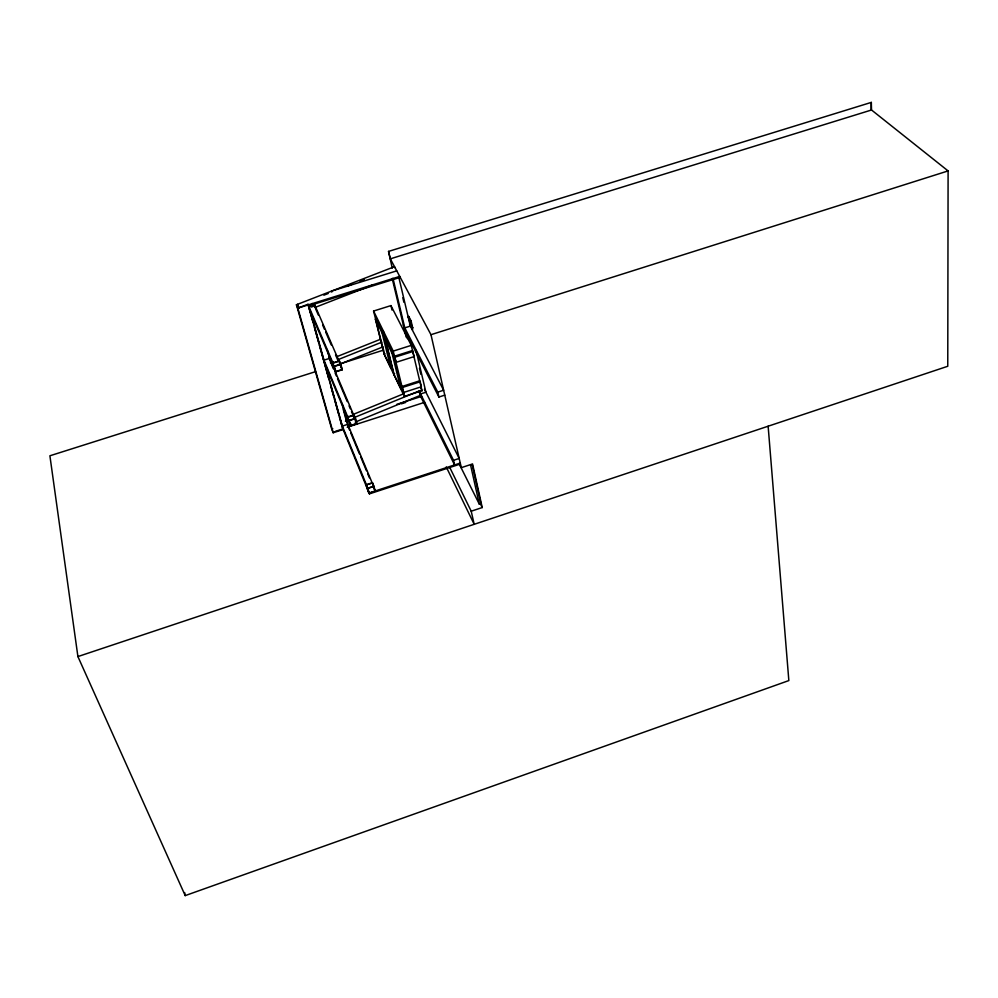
<?xml version="1.0" encoding="UTF-8"?>
<svg xmlns="http://www.w3.org/2000/svg" width="998" height="998" viewBox="0 0 998 998"><rect width="100%" height="100%" fill="white"/><g stroke="black" fill="none" stroke-linecap="round" stroke-linejoin="round"><path stroke-width="1.5" d="M392.239 268.113L388.546 251.409L871.304 102.395L871.528 109.992L948.1 170.92L947.763 366.266L77.906 656.572L185.216 895.605L788.844 680.574L768.136 426.208M871.104 110.142L871.304 102.395M334.031 431.785L333.195 432.758L331.748 429.14L296.431 304.739L394.509 266.666L394.746 267.664M331.748 429.14L332.796 428.716M345.582 417.526L348.439 416.353M352.731 414.607L404.19 393.561M345.408 421.156L348.277 419.983M354.016 417.638L419.933 390.642M348.077 425.023L350.934 423.851M355.226 422.092L421.006 395.108M336.588 356.773L380.051 339.445M330.388 362.698L333.245 361.563M337.536 359.841L381.872 342.139M340.243 363.971L383.057 346.842M314.906 307.496L372.778 284.941M323.863 295.183L328.205 293.499M347.005 286.201L351.346 284.517M360.029 281.137L364.37 279.452M479.314 504.165L480.886 503.641L472.204 464.581L470.594 465.105L479.314 504.165L459.167 463.858M449.636 467.189L471.206 511.201L482.234 507.545L472.553 463.958L461.288 467.663L459.217 463.521M366.141 484.791L372.454 482.72L373.888 486.176L375.248 491.216L368.948 493.286L366.141 484.791L368.948 493.286M460.452 463.995L369.422 493.873L342.314 427.443L341.079 422.99L366.491 484.928L372.229 483.044L346.506 421.243L343.212 409.317M367.563 488.247L373.888 486.176M453.529 460.315L454.589 464.931L420.17 395.458L419.11 390.991L453.529 460.315L459.192 458.456L424.437 389.27M369.173 492.962L460.24 463.072M396.767 404.352L421.68 396.343M347.529 417.077L348.926 420.432L355.463 418.337L356.922 423.701L350.41 425.809L347.529 417.077L354.041 414.981L355.463 418.337M401.383 403.828L405.774 402.419M403.329 325.024L437.785 392.114L443.636 390.23L409.542 324.649M348.626 421.069L347.89 417.226L322.716 357.147M350.335 425.56L356.56 423.551L355.238 418.673L349.288 420.582L350.635 425.46M404.464 329.764L438.92 397.029L444.759 395.146M347.204 427.269L424.686 402.306M335.49 431.311L342.813 428.953M420.183 381.785L419.696 380.812L401.957 386.5L402.431 387.474L420.183 381.785L421.368 386.762L403.654 392.451L403.18 391.466M400.722 388.484L401.608 388.197L392.925 353.018L385.976 338.833L385.091 339.12L393.786 374.038L400.722 388.484L392.027 353.304L385.091 339.12M404.39 396.406L422.054 390.729L411.276 345.37L390.942 305.6L373.576 311.039L384.692 355.388L404.39 396.406L393.224 351.096L373.576 311.039M347.89 417.226L353.816 415.318L355.138 420.195M396.218 362.299L414.195 356.573L412.486 350.51L394.497 356.224L396.218 362.299L395.744 361.326M390.754 367.738L391.628 367.464L382.958 332.658L376.296 319.036L375.423 319.298L384.093 353.853L390.754 367.738L382.072 332.933L375.423 319.298M393.786 374.038L394.659 373.751M332.646 362.973L339.332 360.852L340.742 364.12L342.277 369.759L335.59 371.88L332.646 362.973L335.59 371.88M308.095 304.702L333.02 363.135L339.095 361.201L340.143 365.043M388.546 251.409L390.318 258.844L430.986 334.692L948.1 170.92M315.48 371.668L49.9 455.787L77.906 656.572M339.22 364.145L383.731 350.049M334.031 366.241L340.742 364.12M334.118 368.349L333.02 363.135M384.093 353.853L384.941 353.579M393.224 351.096L411.276 345.37M392.027 353.304L392.925 353.018M394.959 357.184L412.985 351.471M408.781 316.503L408.219 316.678C411.413 321.88 415.804 343.636 408.781 316.503L411.039 320.82L412.735 328.043L410.477 323.714M409.953 323.739L410.839 325.435L408.431 317.302L409.317 318.986M411.039 320.82L410.315 321.194L409.554 319.447M382.072 332.933L382.958 332.658M308.07 304.278L297.828 308.12L333.195 432.758L343.075 429.564L308.07 304.278L308.32 304.864M308.594 305.862L399.973 277.432L399.736 276.421L297.828 308.12L296.431 304.739M390.318 258.844L871.528 109.992M396.755 270.857L331.511 291.117L331.785 292.115M411.039 324.799L412.735 328.043M413.708 355.612L414.195 356.573M480.175 503.429L482.234 507.545M420.882 385.789L421.368 386.762M420.694 388.022L422.054 390.729M446.243 466.927L474.2 524.312L471.206 511.201M388.284 360.515L391.628 367.464M400.335 385.577L401.608 388.197M411.076 325.897L411.837 327.643M314.457 304.34L339.095 361.201M340.867 366.491L342.277 369.759M315.83 309.305L318.3 315.006M322.616 324.986L324.462 329.265M325.697 332.109L331.249 344.946M335.553 354.926L337.411 359.205M312.125 303.454L313.372 306.361L311.077 307.072L310.241 305.139M309.48 309.667L334.43 368.25M328.754 356.373L353.816 415.318M355.974 421.468L356.922 423.701M333.282 368.699L328.978 357.746M335.103 372.99L336.314 375.847M337.524 378.716L347.242 401.595M349.063 405.887L350.273 408.756M351.496 411.613L353.317 415.904M348.626 420.669L324.038 361.875L328.604 378.279M373.813 487.76L375.248 491.216M347.741 425.697L349.487 429.926M350.66 432.733L359.43 453.853M360.602 456.66L366.453 470.732M367.626 473.551L369.372 477.78M299.026 308.182L297.554 304.303L297.828 305.301M310.727 312.574L323.976 360.141L329.602 358.369L327.132 349.45M325.298 364.881L342.339 426.084L347.791 424.325L342.027 403.417M308.444 305.937L312.798 321.531M314.445 327.469L318.587 342.302M319.41 345.271L323.714 360.702M331.099 387.212L333.594 396.156M334.43 399.138L338.584 414.045M339.407 417.027L340.655 421.493M314.183 304.153L315.218 307.871M369.422 493.873L367.913 488.384L373.664 486.5L374.911 491.078M348.926 420.432L350.41 425.809M366.491 484.928L367.751 489.507M339.332 360.852L340.48 365.081M354.041 414.981L355.138 419.01M372.454 482.72L373.477 486.5M376.296 319.036L377.793 325.036M383.207 330.662L394.347 375.485M385.976 338.833L387.785 346.106M402.431 387.474L403.654 392.451M390.942 305.6L392.014 310.041M392.963 278.292L404.801 327.88L410.34 326.134L398.626 276.521M405.936 332.633L407.359 338.609M419.859 390.966L420.582 393.948L425.921 392.239L416.029 350.348M392.202 278.504L406.248 337.224M402.818 297.766L403.891 302.269M419.484 368.362L420.906 374.337M410.477 320.994L412.174 328.217M409.168 319.036L410.689 325.485M437.785 392.114L438.92 397.029M430.986 334.692L461.288 467.663M184.642 892.561L185.216 895.605M340.505 364.47L334.417 366.403L335.827 371.53L341.902 369.597L340.505 364.47"/></g></svg>
